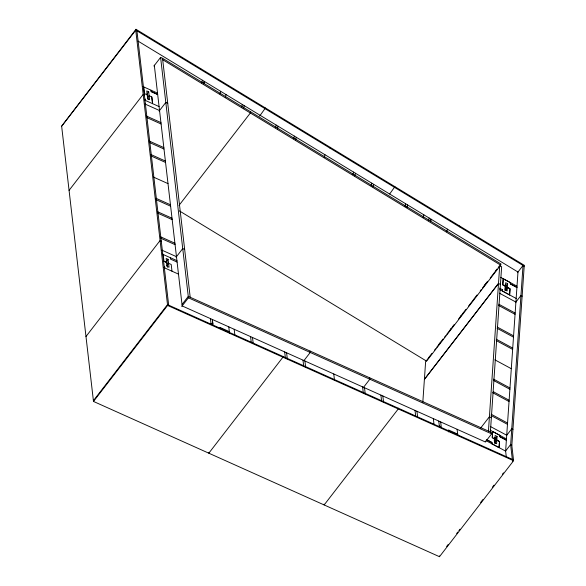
<?xml version="1.0" encoding="UTF-8"?>
<svg xmlns="http://www.w3.org/2000/svg" width="586" height="586" viewBox="0 0 586 586"><rect width="100%" height="100%" fill="white"/><g stroke="black" fill="none" stroke-linecap="round" stroke-linejoin="round"><path stroke-width="0.88" d="M486.072 440.665L505.63 451.117L506.333 457.219M422.814 402.23L425.619 361.723L428.967 357.387M490.365 432.212L501.638 266.755L499.712 265.714L488.431 431.171M491.881 443.792L491.962 442.518L486.849 439.756L491.962 442.518L491.881 443.792L499.074 447.667L499.499 441.529L496.84 440.093L497.082 436.497L495.126 435.449L494.65 442.65L496.606 443.705L496.855 440.101L499.499 441.529L499.074 447.667M494.489 442.364L494.665 439.661L497.082 436.497M495.514 443.477L495.873 438.072M495.639 441.698L495.873 438.094L494.569 437.368M494.093 440.108L494.899 439.06L492.255 437.639L492.65 431.479L499.851 435.354L499.763 436.629L506.377 440.196M505.615 451.183L517.98 272.021L138.069 41.123M492.68 431.494L492.255 437.639L494.884 439.053M502.414 291.037L502.502 289.762L499.58 288.18M503.213 278.738L502.788 284.877L505.44 286.305L505.183 289.894L507.139 290.949L507.637 283.756L505.689 282.701L505.44 286.305L502.788 284.877L503.22 278.738L510.421 282.628L510.333 283.895L516.918 287.455M506.179 288.927L506.429 285.323L505.125 284.62M499.873 435.376L499.785 436.643L506.348 440.174M502.495 289.755L502.407 291.03L509.608 294.912L510.04 288.773L507.388 287.345L504.971 290.495L505.213 286.891L507.637 283.756M510.413 282.62L510.325 283.888L516.911 287.44M510.677 444.481L523.027 265.473L524.206 266.11L511.856 445.111L510.677 444.481L505.593 451.044M506.055 290.722L506.179 288.913M509.608 294.912L510.04 288.773L507.388 287.345M201.804 82.897L202.426 80.238M61.691 126.115L135.989 29.3L524.353 265.341L524.162 266.161L135.798 30.12L135.989 29.3M200.522 69.463L200.72 68.643M220.028 93.972L220.658 91.313M225.398 97.239L226.02 94.573M241.674 107.135L242.304 104.469M243.593 108.293L244.215 105.634M250.632 111.809L250.354 112.995L179.03 205.378M265.443 107.978L259.679 116.021M275.552 127.719L276.174 125.06M277.464 128.883L278.094 126.224M293.747 138.779L294.37 136.12M295.659 139.944L296.289 137.278M324.3 157.348L324.922 154.689M329.977 148.141L330.174 147.32M352.933 174.753L353.563 172.094M354.852 175.917L355.475 173.258M371.128 185.813L371.758 183.154M373.048 186.978L373.67 184.319M394.898 186.663L389.69 193.981M405.007 206.404L405.629 203.738M406.918 207.561L407.541 204.902M423.202 217.457L423.825 214.798M428.564 220.724L429.194 218.058M430.512 221.618L431.084 219.201L430.542 221.64M459.431 226.819L459.622 225.998M500.686 265.143L500.964 263.964L162.967 58.534L162.688 59.713L500.686 265.143L426.579 361.137L179.375 210.887M446.803 231.807L447.433 229.155M135.798 30.12L61.647 126.224L93.489 401.439L439.485 556.7L513.592 460.706L511.783 445.074L510.611 444.547L512.325 459.365M153.906 66.057L160.593 57.399L162.52 58.263L190.201 297.263M69.067 190.384L143.182 94.39L144.354 94.917M146.676 94.412L148.69 91.797L146.742 90.925L147.657 98.8L149.606 99.671L148.69 91.797M147.936 97.305L149.144 95.723L151.789 96.917L152.565 103.641L151.789 96.917M159.121 111.091L165.809 102.433L167.735 103.297M85.981 336.525L160.088 240.524L161.26 241.051M166.08 261.964L168.101 259.349L166.153 258.477L167.083 266.366L169.032 267.245L168.101 259.349M166.534 265.912L168.57 263.29M176.056 257.239L182.722 248.574L160.593 57.399M93.401 400.685L167.501 304.632L513.497 459.893L512.384 461.336M93.489 401.439L167.596 305.445L135.754 30.23L136.926 30.758L168.68 305.211M182.143 304.339L188.274 296.399L491.449 432.446L491.617 433.86L485.486 441.8M181.748 306.471L188.436 297.813L182.737 248.581L184.649 249.438M304.097 360.405L310.228 352.464L310.06 351.051M363.137 387.873L369.825 379.208L369.663 377.794M428.527 357.79L431.875 353.461M438.562 344.802L443.016 339.023M450.26 329.64L451.374 328.197M452.487 326.754L454.157 324.593M460.288 316.652L461.402 315.209M462.515 313.766L465.863 309.43M474.221 298.604L477.004 295M484.248 285.616L487.596 281.28M495.954 270.454L497.067 269.011M498.181 267.568L499.294 266.125M434.534 350.172L435.647 348.729M436.76 347.286L440.665 342.231M444.562 337.177L445.675 335.734M446.788 334.291L451.799 327.794M458.486 319.128L462.94 313.356M468.514 306.141L474.081 298.919M480.212 290.978L481.326 289.535M482.439 288.092L485.779 283.763M490.24 277.984L496.921 269.326M498.503 283.426L424.367 379.406L498.503 283.426L500.437 284.466M517.453 272.695L523.027 265.473M515.38 302.742L520.954 295.527L522.133 296.157M480.505 428.271L489.42 416.719L491.346 417.759M494.423 443.265L496.84 440.093M446.635 546.504L448.305 544.343M456.662 533.516L457.783 532.073M458.897 530.63L460.01 529.187M480.623 502.48L482.857 499.594M492.328 487.325L493.998 485.157M502.356 474.33L503.469 472.887M142.94 86.567L157.531 93.115L154.301 65.178M150.961 90.163L151.122 91.57L157.685 94.514L182.173 305.929L485.355 441.976M151.122 91.555L157.693 94.507L157.531 93.108M147.203 94.873L144.559 93.679L143.782 86.94M144.5 100.038L159.092 106.579M144.954 104L159.553 110.549M146.354 116.028L160.945 122.577M146.515 117.442L161.106 123.99M149.254 141.058L163.846 147.606M149.415 142.471L164.007 149.02M150.814 154.499L165.406 161.047M150.976 155.913L165.567 162.461M153.429 177.075L168.021 183.623M155.883 198.236L170.475 204.785M156.044 199.65L170.636 206.199M157.444 211.678L172.035 218.226M157.605 213.092L172.196 219.64M160.344 236.707L174.936 243.256M160.505 238.121L175.097 244.67M161.897 250.149L176.496 256.697M162.359 254.119L176.95 260.667M177.119 262.074L170.548 259.129L170.365 257.73M163.985 261.246L166.622 262.433L163.97 261.239L163.186 254.507M168.556 263.282L171.207 264.476L171.991 271.215M163.897 267.575L178.496 274.123M188.436 297.813L491.617 433.86M220.277 328.783L220.124 327.493L229.331 331.625M457.666 434.087L448.488 429.97L448.708 431.904M210.975 323.421L212.894 324.285L212.337 319.465L212.872 324.27M439.332 425.897L441.229 426.747L440.672 421.927M167.596 305.445L513.592 460.706M500.605 277.332L517.013 286.18M499.733 289.601L516.149 298.45M499.484 293.22L515.9 302.068M498.73 304.185L515.138 313.034M498.642 305.474L515.05 314.323M497.155 327.003L513.57 335.851M497.067 328.292L513.475 337.14M496.313 339.257L512.721 348.106M496.217 340.547L512.633 349.395M494.892 359.841L511.3 368.689M493.558 379.127L509.974 387.983M493.471 380.417L509.886 389.272M493.493 391.807L509.124 400.238M492.621 392.679L509.036 401.527M491.141 414.207L507.549 423.055M491.053 415.496L507.461 424.345M512.94 429.399L511.761 428.769L506.751 435.259L490.292 426.462M490.043 430.073L506.458 438.929M457.109 429.304L457.82 435.427M438.753 421.063L439.456 427.187M433.347 418.638L434.058 424.762M439.39 555.887L439.485 556.7M416.954 411.284L417.664 417.408M415.027 410.42L415.73 416.543M398.165 408.142L398.26 408.947L324.153 504.949L324.058 504.136M382.848 395.975L383.559 402.099M380.922 395.111L381.625 401.234M364.529 387.756L365.232 393.88M362.602 386.892L363.305 393.016M333.764 373.949L334.474 380.072M304.925 361.013L305.636 367.136M302.999 360.148L303.709 366.272M286.605 352.787L287.316 358.91M284.679 351.922L285.389 358.046M282.833 356.383L282.928 357.196L208.821 453.19L208.726 452.377M252.5 337.485L253.211 343.608M250.574 336.62L251.284 342.744M234.18 329.266L234.891 335.39M228.774 326.841L229.536 333.383M220.146 327.508L220.248 328.365M210.425 318.601L211.128 324.725M147.482 93.364L148.214 99.664M166.885 260.916L167.64 267.238M145.225 99.027L145.387 100.433M164.629 266.586L164.812 267.992M204.309 81.373L203.738 83.791L204.309 81.381"/></g></svg>
